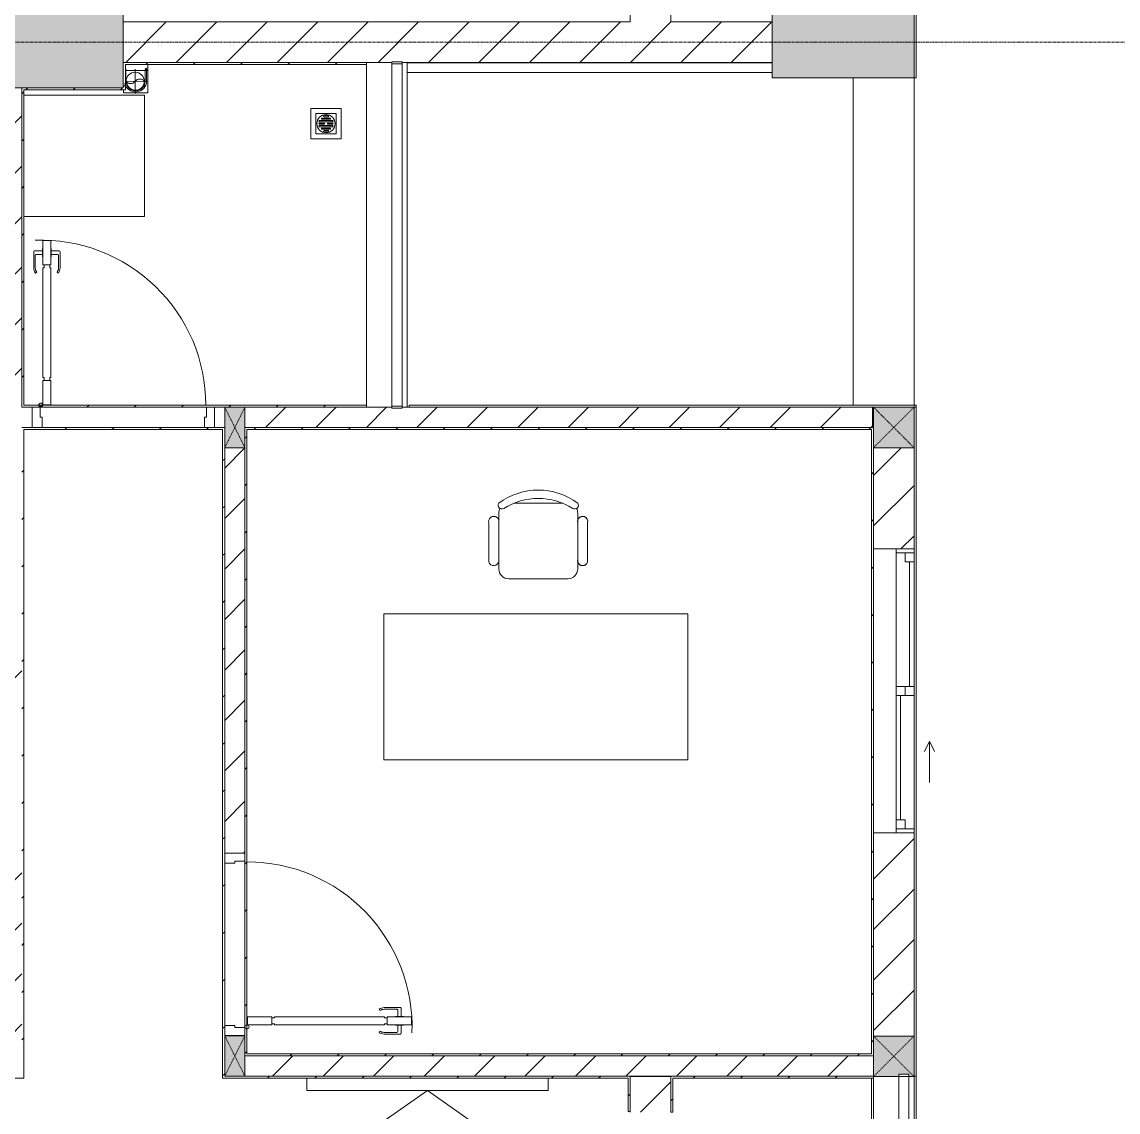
# Model space of a CAD drawing. Header units: millimetres. Extents: x 5356 to 209803, y -16346 to 109894.
# Drawn here: x 122853 to 128259, y 56460 to 61837 of the extents above; entities that cross this region are included whole.
import ezdxf

# ---------------------------------------------------------------- set-up
doc = ezdxf.new("R2010")
doc.units = ezdxf.units.MM
for name, pattern in [('Dash', [6, 3, -3]), ('Grid Line', [22.225, 12.7, -3.175, 3.175, -3.175]), ('IMPORT-CENTER _3_', [10.16, 6.35, -1.27, 1.27, -1.27])]:
    doc.linetypes.add(name, pattern=pattern)
for name, color, linetype, lineweight in [('0-1', 7, 'Continuous', 5), ('A-DETL-GENF-1', 9, 'Continuous', 9), ('A-DOOR-1', 9, 'Continuous', 9), ('A-FLOR-1', 9, 'Continuous', 9), ('A-FLOR-HRAL', 11, 'Continuous', 9), ('A-FLOR-HRAL-1', 9, 'Continuous', 9), ('A-GLAZ', 151, 'Continuous', 9), ('A-WALL', 113, 'Continuous', 9), ('A-WALL-1', 253, 'Continuous', 18), ('A-WALL-2', 9, 'Continuous', 9), ('A-WALL-3', 113, 'Continuous', 18), ('A-WALL-PATT-1', 10, 'Continuous', 9), ('A-WALL-PATT-2', 9, 'Continuous', 9), ('A-WALL-PATT-3', 111, 'Continuous', 9), ('G-IMPT', 8, 'Continuous', 9), ('G-IMPT-1', 9, 'Continuous', 9), ('G-IMPT-2', 8, 'IMPORT-CENTER _3_', 9), ('I-FURN', 30, 'Continuous', 9), ('I-FURN-1', 9, 'Continuous', 9), ('I-WALL-1', 253, 'Continuous', 18), ('I-WALL-2', 9, 'Continuous', 9), ('I-WALL-3', 2, 'Continuous', 18), ('M-EQPM', 50, 'Continuous', 9), ('S-BEAM-1', 9, 'Continuous', 9), ('S-COLS', 52, 'Continuous', 9), ('S-COLS-1', 254, 'Continuous', 5), ('S-COLS-2', 253, 'Continuous', 18), ('S-COLS-3', 9, 'Continuous', 9), ('S-COLS-4', 52, 'Continuous', 18), ('S-COLS-5', 52, 'Dash', 9), ('S-COLS-HDLN', 52, 'Dash', 9), ('S-COLS-HDLN-1', 9, 'Dash', 9), ('S-GRID-1', 1, 'Grid Line', 9)]:
    doc.layers.add(name, color=color, linetype=linetype, lineweight=lineweight)
pattern_1 = [(45, (0, 0), (-116.67262, 116.67262), [])]
pattern_2 = [(45, (0, 0), (-124.4508, 124.4508), [])]

# ---------------------------------------------------------------- blocks, each defined once
blk = doc.blocks.new('M_Concrete-Rectangular-Column2 - 450x1300-812578-TKCS_MB ĐỊNH VỊ MỐC TỌA ĐỘ CÔNG TRÌNH')
at = {"layer": 'S-COLS-3'}
blk.add_hatch(color=256, dxfattribs=at).paths.add_polyline_path([(-650, 225), (-650, -225), (650, -225), (650, 225), (164.4, 225)])
at = {"layer": 'S-COLS-2'}
for p, q in [((-650, 225), (650, 225)), ((-650, -225), (-650, 225)), ((650, 225), (650, -225)), ((650, -225), (-650, -225))]:
    blk.add_line(p, q, dxfattribs=at)
blk = doc.blocks.new('NCV_TKTC_KET CAU_rvt-1-TKCS_MB ĐỊNH VỊ MỐC TỌA ĐỘ CÔNG TRÌNH')
at = {"layer": 'S-COLS-1'}
blk.add_hatch(color=256, dxfattribs=at).paths.add_polyline_path([(127227.6, 61561.9), (127252.6, 61561.9), (127252.6, 61911.9), (127227.6, 61911.9), (127227.6, 61906.9), (127177.6, 61906.9), (127177.6, 61911.9), (126552.6, 61911.9), (126552.6, 61561.9), (127177.6, 61561.9)])
at = {"layer": 'A-FLOR-1'}
for p, q in [((124752.6, 61635.3), (126552.6, 61635.3)), ((127252.6, 59946.9), (127252.6, 61561.9))]:
    blk.add_line(p, q, dxfattribs=at)
at = {"layer": 'S-BEAM-1'}
for p, q in [((126552.5, 61586.9), (126552.5, 61635.3)), ((124752.6, 61586.9), (126552.5, 61586.9)), ((126952.6, 61561.9), (126952.6, 59946.9)), ((127252.6, 59946.9), (127252.6, 61561.9))]:
    blk.add_line(p, q, dxfattribs=at)
at = {"layer": 'S-COLS-2'}
for p, q in [((126552.6, 61911.9), (126552.6, 61561.9)), ((127252.6, 61561.9), (127252.6, 61911.9)), ((126552.6, 61561.9), (127252.6, 61561.9))]:
    blk.add_line(p, q, dxfattribs=at)
at = {"layer": 'S-COLS-3'}
blk.add_blockref('M_Concrete-Rectangular-Column2 - 450x1300-812578-TKCS_MB ĐỊNH VỊ MỐC TỌA ĐỘ CÔNG TRÌNH', (122702.6, 61736.9), dxfattribs=at)
blk = doc.blocks.new('DOOR_CW_01 CANH MO-PANEL KINH - DIW_01-900x2200-CỬA GỖ VÂN LAMINATE-553375-TKCS_MB ĐỊNH VỊ MỐC TỌA ĐỘ CÔNG TRÌNH')
at = {"layer": 'A-DETL-GENF-1'}
for p, q in [((-397, -182), (-397, -62)), ((-397, -62), (-357, -62)), ((-357, -62), (-357, -182)), ((-357, -182), (-397, -182)), ((-397, -196), (-391, -196)), ((-397, -738), (-397, -196)), ((-391, -196), (-391, -182)), ((-391, -182), (-363, -182)), ((-363, -182), (-363, -196)), ((-357, -196), (-363, -196)), ((-357, -196), (-357, -738)), ((-442, -737), (-442, -816.5)), ((-434, -799.5), (-434, -737)), ((-433.9, -711.2), (-427.3, -715.8)), ((-397, -738), (-391, -738)), ((-357, -752), (-397, -752)), ((-397, -752), (-397, -872)), ((-391, -752), (-391, -738)), ((-363, -752), (-391, -752)), ((-357, -738), (-363, -738)), ((-363, -738), (-363, -752)), ((-357, -872), (-357, -752)), ((-320.1, -711.2), (-326.7, -715.8)), ((-320, -799.5), (-320, -737)), ((-312, -737), (-312, -816.5)), ((-399, -803.5), (-430, -803.5)), ((-399, -792.2), (-399, -831.8)), ((-397, -792.2), (-399, -792.2)), ((-397, -792.2), (-397, -831.8)), ((-357, -792.2), (-357, -831.8)), ((-357, -792.2), (-355, -792.2)), ((-355, -792.2), (-355, -831.8)), ((-355, -803.5), (-324, -803.5)), ((-399, -820.5), (-438, -820.5)), ((-399, -831.8), (-397, -831.8)), ((-355, -831.8), (-357, -831.8)), ((-355, -820.5), (-316, -820.5)), ((-397, -872), (-357, -872))]:
    blk.add_line(p, q, dxfattribs=at)
blk.add_circle((-407, -60), 10, dxfattribs=at)
for centre, radius, start, end in [((-407, -60), 814, 268, 0), ((-397, -737), 45, 145, 180), ((-397, -737), 37, 145, 180), ((-357, -737), 37, 0, 35), ((-357, -737), 45, 360, 35), ((-430, -799.5), 4, 180, 270), ((-324, -799.5), 4, 270, 0), ((-438, -816.5), 4, 180, 270), ((-316, -816.5), 4, 270, 0)]:
    blk.add_arc(centre, radius, start, end, dxfattribs=at)
at = {"layer": 'A-DOOR-1'}
for p, q in [((-450, -50), (-450, 50)), ((-450, 50), (-400, 50)), ((-400, 50), (-400, 0)), ((400, 0), (400, 50)), ((400, 50), (450, 50)), ((450, 50), (450, -50)), ((-410, -50), (-450, -50)), ((-410, 0), (-410, -50)), ((-400, 0), (-410, 0)), ((-407, -50), (-382, -50)), ((410, 0), (400, 0)), ((410, -50), (410, 0)), ((450, -50), (410, -50))]:
    blk.add_line(p, q, dxfattribs=at)
blk = doc.blocks.new('BAN LV A - BAN LV A_dwg_ban hoc2-348006-TKCS_MB ĐỊNH VỊ MỐC TỌA ĐỘ CÔNG TRÌNH')
at = {"layer": 'I-FURN'}
for p, q in [((145.8, 437.4), (-145.8, 437.4)), ((-194.4, 388.8), (-194.4, 113.4)), ((194.4, 113.4), (194.4, 388.8)), ((-243, 354.4), (-243, 162)), ((194.4, 351.4), (194.4, 150.8)), ((243.7, 162), (243.7, 354.4)), ((-120.5, 64.8), (120.5, 64.8))]:
    blk.add_line(p, q, dxfattribs=at)
at = {"layer": 'I-FURN', "flags": 128}
blk.add_lwpolyline([(-737.8, 610.5), (-737.8, 1330.5), (-154.9, 1330.5), (762.2, 1330.5), (762.2, 610.5)], close=True, dxfattribs=at)
at = {"layer": 'I-FURN'}
for centre, radius, start, end in [((-145.8, 388.8), 48.6, 90, 180), ((145.8, 388.8), 48.6, 360, 90), ((-218.7, 347.3), 25.3, 343.7398, 163.7398), ((219.4, 347.3), 25.3, 16.2602, 170.7054), ((-218.7, 154.9), 25.3, 163.7398, 16.2602), ((-145.8, 113.4), 48.6, 180, 207.5844), ((145.8, 113.4), 48.6, 332.4156, 0), ((219.4, 154.9), 25.3, 189.2946, 16.2602), ((-180.2, 75.4), 17.8, 57.9726, 216.6901), ((0, 324), 324, 233.1301, 306.8699), ((0, 359.3), 318.2, 237.5758, 302.4242), ((180.2, 75.4), 17.8, 323.3099, 122.0274)]:
    blk.add_arc(centre, radius, start, end, dxfattribs=at)
blk = doc.blocks.new('BAN LV A - BAN LV A_dwg-348005-TKCS_MB ĐỊNH VỊ MỐC TỌA ĐỘ CÔNG TRÌNH')
at = {"extrusion": (0, 0, -1), "zscale": -1, "rotation": 180}
blk.add_blockref('BAN LV A - BAN LV A_dwg_ban hoc2-348006-TKCS_MB ĐỊNH VỊ MỐC TỌA ĐỘ CÔNG TRÌNH', (-729, 1383.7), dxfattribs=at)
blk = doc.blocks.new('BAN LV A - BAN LV A-401069-TKCS_MB ĐỊNH VỊ MỐC TỌA ĐỘ CÔNG TRÌNH')
at = {"layer": 'I-FURN-1'}
for p, q in [((-8.8, -53.2), (1491.2, -53.2)), ((-8.8, -773.2), (-8.8, -53.2)), ((1491.2, -53.2), (1491.2, -773.2)), ((1491.2, -773.2), (-8.8, -773.2)), ((583.2, -946.3), (874.8, -946.3)), ((534.6, -1029.3), (534.6, -994.9)), ((923.4, -994.9), (923.4, -1032.3)), ((486, -1221.7), (486, -1029.3)), ((972.7, -1029.3), (972.7, -1221.7)), ((534.6, -1270.3), (534.6, -1235.9)), ((923.4, -1232.9), (923.4, -1270.3))]:
    blk.add_line(p, q, dxfattribs=at)
for centre, radius, start, end in [((583.2, -994.9), 48.6, 90, 180), ((874.8, -994.9), 48.6, 0, 90), ((510.3, -1036.4), 25.3, 16.2602, 163.7398), ((948.4, -1036.4), 25.3, 16.2602, 170.7054), ((510.3, -1228.8), 25.3, 163.7398, 343.7398), ((948.4, -1228.8), 25.3, 189.2946, 16.2602), ((548.9, -1308.3), 17.8, 119.404, 216.6901), ((583.2, -1270.3), 48.6, 180, 207.5844), ((874.8, -1270.3), 48.6, 332.4156, 0), ((909.2, -1308.3), 17.8, 323.3099, 60.596), ((729, -1059.7), 324, 233.1301, 306.8699)]:
    blk.add_arc(centre, radius, start, end, dxfattribs=at)
at = {"extrusion": (0, 0, -1), "zscale": -1, "rotation": 180}
blk.add_blockref('BAN LV A - BAN LV A_dwg-348005-TKCS_MB ĐỊNH VỊ MỐC TỌA ĐỘ CÔNG TRÌNH', (0, 0), dxfattribs=at)
blk = doc.blocks.new('MAY GIAT - MAY GIAT_dwg-V75-TKCS_MB ĐỊNH VỊ MỐC TỌA ĐỘ CÔNG TRÌNH')
at = {"layer": 'G-IMPT-1'}
blk.add_line((5, 596.6), (5, 2.3), dxfattribs=at)
at = {"layer": 'G-IMPT-1', "flags": 128}
blk.add_lwpolyline([(605, 2.3), (605, 596.6), (5, 596.6)], dxfattribs=at)
blk = doc.blocks.new('MAY GIAT - MAY GIAT-V148-TKCS_MB ĐỊNH VỊ MỐC TỌA ĐỘ CÔNG TRÌNH')
at = {"layer": 'I-FURN-1'}
for p, q in [((5, -596.6), (5, -2.3)), ((605, -2.3), (605, -596.6)), ((605, -596.6), (5, -596.6))]:
    blk.add_line(p, q, dxfattribs=at)
at = {"extrusion": (0, 0, -1), "zscale": -1, "rotation": 180}
blk.add_blockref('MAY GIAT - MAY GIAT_dwg-V75-TKCS_MB ĐỊNH VỊ MỐC TỌA ĐỘ CÔNG TRÌNH', (0, 0), dxfattribs=at)
blk = doc.blocks.new('Railing - 50 x 10mm-457210-TKCS_MB ĐỊNH VỊ MỐC TỌA ĐỘ CÔNG TRÌNH')
at = {"layer": 'A-FLOR-HRAL-1'}
for p, q in [((25, 5), (-25, 5)), ((-25, 5), (-25, -5)), ((25, -5), (25, 5)), ((-25, -5), (25, -5))]:
    blk.add_line(p, q, dxfattribs=at)
blk = doc.blocks.new('Railing - Railing-1032716-TKCS_MB ĐỊNH VỊ MỐC TỌA ĐỘ CÔNG TRÌNH')
at = {"layer": 'A-FLOR-HRAL-1'}
for p, q in [((101769.1, 52369.6), (101769.1, 50680.8)), ((101819.1, 50680.8), (101819.1, 52369.6))]:
    blk.add_line(p, q, dxfattribs=at)
at = {"extrusion": (0, 0, -1), "zscale": -1}
for p in [(-101794.1, 52374.6), (-101794.1, 50675.8)]:
    blk.add_blockref('Railing - 50 x 10mm-457210-TKCS_MB ĐỊNH VỊ MỐC TỌA ĐỘ CÔNG TRÌNH', p, dxfattribs=at)
blk = doc.blocks.new('G1_SOF - BO TRU - 100x200-V64-TKCS_MB ĐỊNH VỊ MỐC TỌA ĐỘ CÔNG TRÌNH')
at = {"layer": 'S-COLS-3'}
blk.add_hatch(color=256, dxfattribs=at).paths.add_polyline_path([(-50, -100), (50, -100), (50, 100), (-50, 100)])
at = {"layer": 'S-COLS-2'}
for p, q in [((-50, 100), (50, 100)), ((-50, -100), (-50, 100)), ((50, 100), (50, -100)), ((50, -100), (-50, -100))]:
    blk.add_line(p, q, dxfattribs=at)
at = {"layer": 'S-COLS-HDLN-1'}
for p, q in [((50, -100), (-50, 100)), ((-50, -100), (50, 100))]:
    blk.add_line(p, q, dxfattribs=at)
blk = doc.blocks.new('DOOR_CW_01 CANH MO-PANEL KINH - DIG_01-900x2200-CỬA NHÔM KÍNH-400868-TKCS_MB ĐỊNH VỊ MỐC TỌA ĐỘ CÔNG TRÌNH')
at = {"layer": 'A-DETL-GENF-1'}
for p, q in [((-397, 872), (-357, 872)), ((-397, 752), (-397, 872)), ((-357, 872), (-357, 752)), ((-442, 737), (-442, 816.5)), ((-399, 820.5), (-438, 820.5)), ((-399, 831.8), (-397, 831.8)), ((-399, 792.2), (-399, 831.8)), ((-397, 792.2), (-397, 831.8)), ((-357, 792.2), (-357, 831.8)), ((-355, 831.8), (-357, 831.8)), ((-355, 792.2), (-355, 831.8)), ((-355, 820.5), (-316, 820.5)), ((-312, 737), (-312, 816.5)), ((-434, 799.5), (-434, 737)), ((-399, 803.5), (-430, 803.5)), ((-397, 792.2), (-399, 792.2)), ((-357, 792.2), (-355, 792.2)), ((-355, 803.5), (-324, 803.5)), ((-320, 799.5), (-320, 737)), ((-433.9, 711.2), (-427.3, 715.8)), ((-357, 752), (-397, 752)), ((-397, 738), (-391, 738)), ((-397, 738), (-397, 196)), ((-363, 752), (-391, 752)), ((-391, 752), (-391, 738)), ((-363, 738), (-363, 752)), ((-357, 738), (-363, 738)), ((-357, 196), (-357, 738)), ((-320.1, 711.2), (-326.7, 715.8)), ((-397, 196), (-391, 196)), ((-357, 182), (-397, 182)), ((-397, 182), (-397, 62)), ((-391, 196), (-391, 182)), ((-391, 182), (-363, 182)), ((-357, 196), (-363, 196)), ((-363, 182), (-363, 196)), ((-357, 62), (-357, 182)), ((-397, 62), (-357, 62))]:
    blk.add_line(p, q, dxfattribs=at)
blk.add_circle((-407, 60), 10, dxfattribs=at)
for centre, radius, start, end in [((-407, 60), 814, 360, 92), ((-438, 816.5), 4, 90, 180), ((-316, 816.5), 4, 0, 90), ((-430, 799.5), 4, 90, 180), ((-324, 799.5), 4, 360, 90), ((-397, 737), 45, 180, 215), ((-397, 737), 37, 180, 215), ((-357, 737), 37, 325, 0), ((-357, 737), 45, 325, 0)]:
    blk.add_arc(centre, radius, start, end, dxfattribs=at)
at = {"layer": 'A-DOOR-1'}
for p, q in [((-410, 50), (-450, 50)), ((-450, 50), (-450, -50)), ((-410, 0), (-410, 50)), ((-400, 0), (-410, 0)), ((-407, 50), (-382, 50)), ((-400, -50), (-400, 0)), ((410, 0), (400, 0)), ((400, 0), (400, -50)), ((450, 50), (410, 50)), ((410, 50), (410, 0)), ((450, -50), (450, 50)), ((-450, -50), (-400, -50)), ((400, -50), (450, -50))]:
    blk.add_line(p, q, dxfattribs=at)
blk = doc.blocks.new('KE TIVI-2 - KE TIVI-2-850637-TKCS_MB ĐỊNH VỊ MỐC TỌA ĐỘ CÔNG TRÌNH')
at = {"layer": 'I-FURN-1'}
for p, q in [((0, 60), (-245.7, 232.1)), ((213, 209.1), (0, 60)), ((-595.6, 60), (595.6, 60)), ((-595.6, 0), (-595.6, 60)), ((595.6, 60), (595.6, 0))]:
    blk.add_line(p, q, dxfattribs=at)
blk = doc.blocks.new('NCV_TKTC_TANG 1_rvt-1-TKCS_MB ĐỊNH VỊ MỐC TỌA ĐỘ CÔNG TRÌNH')
at = {"layer": 'A-WALL-PATT-1'}
h = blk.add_hatch(dxfattribs=at)
h.set_pattern_fill('FP_2', color=256, style=0, pattern_type=2)
h.set_pattern_definition(pattern_2)
h.paths.add_polyline_path([(122752.6, 56836.9), (122852.6, 56836.9), (122852.6, 57737.3), (122752.6, 57737.3), (122752.6, 57130)])
h.paths.add_polyline_path([(122752.6, 58537.3), (122852.6, 58537.3), (122852.6, 58836.9), (122752.6, 58836.9), (122752.6, 58609.4)])
h.paths.add_polyline_path([(122768.5, 59936.9), (122852.6, 59936.9), (122852.6, 61511.9), (122752.6, 61511.9), (122752.6, 59936.9)])
h = blk.add_hatch(dxfattribs=at)
h.set_pattern_fill('FP_2', color=256, style=0, pattern_type=2)
h.set_pattern_definition(pattern_2)
h.paths.add_polyline_path([(123952.6, 59836.9), (127047.6, 59836.9), (127047.6, 59936.9), (124727.6, 59936.9), (124727.6, 59931.5), (124677.6, 59931.5), (124677.6, 59936.9), (123952.6, 59936.9)])
h = blk.add_hatch(dxfattribs=at)
h.set_pattern_fill('FP_2', color=256, style=0, pattern_type=2)
h.set_pattern_definition(pattern_2)
h.paths.add_polyline_path([(123952.6, 56836.9), (123952.6, 56837.3), (123902.6, 56836.9)])
h.paths.add_polyline_path([(123952.6, 57737.3), (123952.6, 59736.5), (123852.6, 59736.5), (123852.6, 57737.3), (123902.6, 57737.3)])
h = blk.add_hatch(dxfattribs=at)
h.set_pattern_fill('FP_2', color=256, style=0, pattern_type=2)
h.set_pattern_definition(pattern_2)
h.paths.add_polyline_path([(123978.9, 56636.9), (127052.6, 56636.9), (127052.6, 56736.9), (123952.6, 56736.9), (123952.6, 56636.9)])
at = {"layer": 'A-WALL-PATT-2'}
h = blk.add_hatch(dxfattribs=at)
h.set_pattern_fill('FP_3', color=256, style=0, pattern_type=2)
h.set_pattern_definition(pattern_1)
h.paths.add_polyline_path([(123352.6, 61626.9), (124552.6, 61626.9), (124552.6, 61636.9), (123352.6, 61636.9)])
h = blk.add_hatch(dxfattribs=at)
h.set_pattern_fill('FP_3', color=256, style=0, pattern_type=2)
h.set_pattern_definition(pattern_1)
h.paths.add_polyline_path([(123362.6, 61511.9), (123362.6, 61626.9), (123352.6, 61626.9), (123352.6, 61511.9)])
h = blk.add_hatch(dxfattribs=at)
h.set_pattern_fill('FP_3', color=256, style=0, pattern_type=2)
h.set_pattern_definition(pattern_1)
h.paths.add_polyline_path([(122852.6, 59946.9), (122862.6, 59946.9), (122862.6, 61511.9), (122852.6, 61511.9), (122852.6, 60581.9)])
h = blk.add_hatch(dxfattribs=at)
h.set_pattern_fill('FP_3', color=256, style=0, pattern_type=2)
h.set_pattern_definition(pattern_1)
h.paths.add_polyline_path([(123362.6, 61501.9), (123362.6, 61511.9), (122862.6, 61511.9), (122862.6, 61501.9), (123352.6, 61501.9)])
h = blk.add_hatch(dxfattribs=at)
h.set_pattern_fill('FP_3', color=256, style=0, pattern_type=2)
h.set_pattern_definition(pattern_1)
h.paths.add_polyline_path([(122852.6, 59936.9), (124552.6, 59936.9), (124552.6, 59946.9), (122852.6, 59946.9)])
h = blk.add_hatch(dxfattribs=at)
h.set_pattern_fill('FP_3', color=256, style=0, pattern_type=2)
h.set_pattern_definition(pattern_1)
h.paths.add_polyline_path([(122862.6, 56636.9), (122862.6, 59836.9), (122852.6, 59836.9), (122852.6, 56636.9)])
h = blk.add_hatch(dxfattribs=at)
h.set_pattern_fill('FP_3', color=256, style=0, pattern_type=2)
h.set_pattern_definition(pattern_1)
h.paths.add_polyline_path([(122902.6, 59826.9), (123842.6, 59826.9), (123842.6, 59836.9), (122862.6, 59836.9), (122862.6, 59826.9), (122894.6, 59826.9)])
h = blk.add_hatch(dxfattribs=at)
h.set_pattern_fill('FP_3', color=256, style=0, pattern_type=2)
h.set_pattern_definition(pattern_1)
h.paths.add_polyline_path([(123842.6, 56626.9), (123852.6, 56626.9), (123852.6, 59836.9), (123842.6, 59836.9), (123842.6, 56636.9)])
h = blk.add_hatch(dxfattribs=at)
h.set_pattern_fill('FP_3', color=256, style=0, pattern_type=2)
h.set_pattern_definition(pattern_1)
h.paths.add_polyline_path([(127042.6, 59826.9), (127052.6, 59826.9), (127052.6, 59836.9), (123952.6, 59836.9), (123952.6, 59826.9), (126399.8, 59826.9)])
h = blk.add_hatch(dxfattribs=at)
h.set_pattern_fill('FP_3', color=256, style=0, pattern_type=2)
h.set_pattern_definition(pattern_1)
h.paths.add_polyline_path([(123962.6, 56746.9), (123962.6, 59826.9), (123952.6, 59826.9), (123952.6, 56746.9)])
h = blk.add_hatch(dxfattribs=at)
h.set_pattern_fill('FP_3', color=256, style=0, pattern_type=2)
h.set_pattern_definition(pattern_1)
h.paths.add_polyline_path([(127052.6, 56736.9), (127052.6, 59826.9), (127042.6, 59826.9), (127042.6, 56736.9)])
h = blk.add_hatch(dxfattribs=at)
h.set_pattern_fill('FP_3', color=256, style=0, pattern_type=2)
h.set_pattern_definition(pattern_1)
h.paths.add_polyline_path([(123978.9, 56736.9), (127042.6, 56736.9), (127042.6, 56746.9), (123952.6, 56746.9), (123952.6, 56736.9)])
h = blk.add_hatch(dxfattribs=at)
h.set_pattern_fill('FP_3', color=256, style=0, pattern_type=2)
h.set_pattern_definition(pattern_1)
h.paths.add_polyline_path([(122862.6, 56626.9), (122862.6, 56636.9), (119062.5, 56636.9), (119062.5, 56626.9), (121558, 56626.9)])
h = blk.add_hatch(dxfattribs=at)
h.set_pattern_fill('FP_3', color=256, style=0, pattern_type=2)
h.set_pattern_definition(pattern_1)
h.paths.add_polyline_path([(125189.3, 56626.9), (125852.6, 56626.9), (125852.6, 56636.9), (123852.6, 56636.9), (123852.6, 56626.9), (123978.9, 56626.9)])
h = blk.add_hatch(dxfattribs=at)
h.set_pattern_fill('FP_3', color=256, style=0, pattern_type=2)
h.set_pattern_definition(pattern_1)
h.paths.add_polyline_path([(125852.6, 53646.9), (125852.6, 53962.4), (125842.6, 53962.4), (125842.6, 53646.9)])
h.paths.add_polyline_path([(125852.6, 56462.4), (125852.6, 56626.9), (125842.6, 56626.9), (125842.6, 56462.4)])
h = blk.add_hatch(dxfattribs=at)
h.set_pattern_fill('FP_3', color=256, style=0, pattern_type=2)
h.set_pattern_definition(pattern_1)
h.paths.add_polyline_path([(126062.6, 56626.9), (127052.6, 56626.9), (127052.6, 56636.9), (126052.6, 56636.9), (126052.6, 56626.9)])
h = blk.add_hatch(dxfattribs=at)
h.set_pattern_fill('FP_3', color=256, style=0, pattern_type=2)
h.set_pattern_definition(pattern_1)
h.paths.add_polyline_path([(126062.6, 53636.9), (126062.6, 53960.3), (126052.6, 53960.3), (126052.6, 53636.9)])
h.paths.add_polyline_path([(126062.6, 56460.3), (126062.6, 56626.9), (126052.6, 56626.9), (126052.6, 56460.3)])
at = {"layer": 'A-WALL-1'}
for p, q in [((124677.6, 59936.9), (123952.6, 59936.9)), ((127047.6, 59936.9), (124727.6, 59936.9)), ((127047.6, 59836.9), (127047.6, 59936.9)), ((123952.6, 59836.9), (127047.6, 59836.9)), ((123852.6, 59736.5), (123852.6, 57737.3)), ((123952.6, 59736.5), (123852.6, 59736.5)), ((123952.6, 57737.3), (123952.6, 59736.5)), ((127052.6, 56736.9), (123952.6, 56736.9)), ((127052.6, 56636.9), (127052.6, 56736.9)), ((123952.6, 56636.9), (127052.6, 56636.9))]:
    blk.add_line(p, q, dxfattribs=at)
at = {"layer": 'A-WALL-2'}
for p, q in [((124752.6, 61636.9), (124752.6, 59936.9)), ((124552.6, 59946.9), (124552.6, 61626.9))]:
    blk.add_line(p, q, dxfattribs=at)
at = {"layer": 'I-WALL-1'}
for p, q in [((124552.6, 61636.9), (123352.6, 61636.9)), ((124552.6, 61626.9), (124552.6, 61636.9)), ((123362.6, 61626.9), (124552.6, 61626.9)), ((123362.6, 61511.9), (123362.6, 61626.9)), ((122852.6, 61511.9), (122852.6, 59946.9)), ((122862.6, 59946.9), (122862.6, 61501.9)), ((122862.6, 61501.9), (123362.6, 61501.9)), ((123362.6, 61501.9), (123362.6, 61511.9)), ((122852.6, 59946.9), (122852.6, 59936.9)), ((122852.6, 59936.9), (122902.6, 59936.9)), ((124552.6, 59946.9), (122862.6, 59946.9)), ((122942.6, 59936.9), (123762.6, 59936.9)), ((123802.6, 59936.9), (123852.6, 59936.9)), ((123952.6, 59936.9), (124552.6, 59936.9)), ((124552.6, 59936.9), (124552.6, 59946.9)), ((122862.6, 59836.9), (122852.6, 59836.9)), ((122902.6, 59836.9), (122862.6, 59836.9)), ((122862.6, 56636.9), (122862.6, 59826.9)), ((122862.6, 59826.9), (123842.6, 59826.9)), ((123752.6, 59836.9), (122952.6, 59836.9)), ((123842.6, 59836.9), (123802.6, 59836.9)), ((123852.6, 59836.9), (123842.6, 59836.9)), ((123842.6, 59826.9), (123842.6, 56626.9)), ((127052.6, 59836.9), (123952.6, 59836.9)), ((123962.6, 59826.9), (127042.6, 59826.9)), ((123962.6, 56746.9), (123962.6, 59826.9)), ((127042.6, 59826.9), (127042.6, 56746.9)), ((127052.6, 59826.9), (127052.6, 59836.9)), ((127052.6, 59237.4), (127052.6, 59826.9)), ((123852.6, 57737.3), (123852.6, 59736.9)), ((123952.6, 59736.9), (123952.6, 57737.3)), ((127052.6, 56736.9), (127052.6, 57837.4)), ((123852.6, 56887.3), (123852.6, 57687.3)), ((123952.6, 57697.3), (123952.6, 56877.3)), ((123952.6, 56736.9), (127042.6, 56736.9)), ((127042.6, 56746.9), (123962.6, 56746.9)), ((127042.6, 56736.9), (127052.6, 56736.9)), ((119062.5, 56626.9), (122862.6, 56626.9)), ((122862.6, 56626.9), (122862.6, 56636.9)), ((123842.6, 56626.9), (123852.6, 56626.9)), ((123852.6, 56626.9), (125842.6, 56626.9)), ((125852.6, 56636.9), (123952.6, 56636.9)), ((125842.6, 56626.9), (125842.6, 56462.4)), ((125852.6, 56626.9), (125852.6, 56636.9)), ((125852.6, 56462.4), (125852.6, 56626.9)), ((127052.6, 56636.9), (126052.6, 56636.9)), ((126052.6, 56636.9), (126052.6, 56626.9)), ((126052.6, 56626.9), (126052.6, 56460.3)), ((126062.6, 56626.9), (127052.6, 56626.9)), ((126062.6, 56460.3), (126062.6, 56626.9)), ((127052.6, 56626.9), (127052.6, 56636.9)), ((125842.6, 56462.4), (125852.6, 56462.4)), ((126052.6, 56460.3), (126062.6, 56460.3))]:
    blk.add_line(p, q, dxfattribs=at)
at = {"layer": 'I-WALL-2'}
blk.add_line((127042.6, 53721.9), (127042.6, 56626.9), dxfattribs=at)
at = {"layer": 'A-DOOR-1'}
blk.add_blockref('DOOR_CW_01 CANH MO-PANEL KINH - DIG_01-900x2200-CỬA NHÔM KÍNH-400868-TKCS_MB ĐỊNH VỊ MỐC TỌA ĐỘ CÔNG TRÌNH', (123352.6, 59886.9), dxfattribs=at)
at = {"layer": 'A-DOOR-1', "rotation": 90.00000000000072}
blk.add_blockref('DOOR_CW_01 CANH MO-PANEL KINH - DIW_01-900x2200-CỬA GỖ VÂN LAMINATE-553375-TKCS_MB ĐỊNH VỊ MỐC TỌA ĐỘ CÔNG TRÌNH', (123902.6, 57287.3), dxfattribs=at)
at = {"layer": 'A-FLOR-HRAL-1'}
blk.add_blockref('Railing - Railing-1032716-TKCS_MB ĐỊNH VỊ MỐC TỌA ĐỘ CÔNG TRÌNH', (22908.5, 9260.7), dxfattribs=at)
at = {"layer": 'I-FURN-1'}
for name, p, rotation in [('MAY GIAT - MAY GIAT-V148-TKCS_MB ĐỊNH VỊ MỐC TỌA ĐỘ CÔNG TRÌNH', (122860.3, 60871.5), 90.00000000000087), ('BAN LV A - BAN LV A-401069-TKCS_MB ĐỊNH VỊ MỐC TỌA ĐỘ CÔNG TRÌNH', (126128.2, 58144.2), 180), ('KE TIVI-2 - KE TIVI-2-850637-TKCS_MB ĐỊNH VỊ MỐC TỌA ĐỘ CÔNG TRÌNH', (124852.9, 56626.9), 180)]:
    blk.add_blockref(name, p, dxfattribs=dict(at, rotation=rotation))
at = {"layer": 'S-COLS-3', "rotation": 180}
for p in [(123902.6, 59836.9), (123902.6, 56736.9)]:
    blk.add_blockref('G1_SOF - BO TRU - 100x200-V64-TKCS_MB ĐỊNH VỊ MỐC TỌA ĐỘ CÔNG TRÌNH', p, dxfattribs=at)
blk = doc.blocks.new('1_FAMILY RVT - W01-WxH 1400x1400xmm-389822-TKCS_MB ĐỊNH VỊ MỐC TỌA ĐỘ CÔNG TRÌNH')
at = {"layer": 'A-GLAZ'}
for p, q in [((248.4, 172.39), (299.2, 197.79)), ((248.4, 172.39), (299.2, 146.99)), ((248.4, 172.39), (451.6, 172.39)), ((-700, 96.19), (-700, -103.81)), ((700, 96.19), (-700, 96.19)), ((-700, 96.19), (-636.5, 96.19)), ((-680.95, 96.19), (-680.95, 7.29)), ((-636.5, 96.19), (-22.225, 96.19)), ((-636.5, 96.19), (-636.5, 51.74)), ((-636.5, 73.965), (-22.225, 73.965)), ((-22.225, 7.29), (-22.225, 96.19)), ((-22.225, 96.19), (22.225, 96.19)), ((22.225, 96.19), (680.95, 96.19)), ((22.225, 96.19), (22.225, 7.29)), ((680.95, 96.19), (700, 96.19)), ((680.95, 96.19), (680.95, 7.29)), ((700, -103.81), (700, 96.19)), ((-700, 7.29), (-680.95, 7.29)), ((-636.5, 51.74), (-680.95, 51.74)), ((-680.95, 7.29), (-22.225, 7.29)), ((22.225, 51.74), (-22.225, 51.74)), ((-22.225, 7.29), (22.225, 7.29)), ((22.225, 29.515), (636.5, 29.515)), ((22.225, 7.29), (636.5, 7.29)), ((636.5, 51.74), (636.5, 7.29)), ((680.95, 51.74), (636.5, 51.74)), ((636.5, 7.29), (700, 7.29)), ((-700, -103.81), (700, -103.81))]:
    blk.add_line(p, q, dxfattribs=at)
blk = doc.blocks.new('TKTC_XREF_251221_MB TANG 1 - TKTC_XREF_260130_MB TANG 1_dwg_CUM U_DN100-V266-TKCS_MB ĐỊNH VỊ MỐC TỌA ĐỘ CÔNG TRÌNH')
at = {"layer": 'G-IMPT'}
blk.add_hatch(color=256, dxfattribs=at).paths.add_polyline_path([(61, 0), (58.9, -15.8), (52.8, -30.5), (43.1, -43.1), (30.5, -52.8), (15.8, -58.9), (0, -61), (0, -57), (14.8, -55.1), (28.5, -49.4), (40.3, -40.3), (49.4, -28.5), (55.1, -14.8), (57, 0), (55.1, 14.8), (49.4, 28.5), (40.3, 40.3), (28.5, 49.4), (14.8, 55.1), (0, 57), (0, 61), (15.8, 58.9), (30.5, 52.8), (43.1, 43.1), (52.8, 30.5), (58.9, 15.8)])
for p, q in [((-78.1, 62.4), (-72.7, 62.4)), ((-66.9, 62.1), (-71.7, 62.1)), ((-79.1, -63.4), (-79.1, -66.6)), ((-76.6, -63.4), (-76.6, -66.6)), ((-74.6, -63.4), (-74.6, -66.6)), ((-72.7, -60.7), (-72.7, -69.3)), ((-66.9, -62.1), (-71.7, -62.1)), ((-66.9, -67.9), (-71.7, -67.9)), ((-65, -69), (0, -69))]:
    blk.add_line(p, q, dxfattribs=at)
at = {"layer": 'G-IMPT', "flags": 128}
for points in [[(-71.7, 59.2), (-66.9, 59.2), (-66.9, 63.8)], [(-65, 63.8), (-65, 57.3), (-66.9, 57.3), (-66.9, 59.2)], [(-65, 61), (0, 61), (0, 57)], [(-72.7, -62.4), (-78.1, -62.4), (-78.1, -67.6), (-72.7, -67.6)], [(-71.7, -70.8), (-66.9, -70.8), (-66.9, -59.2), (-71.7, -59.2)], [(-66.9, -59.2), (-66.9, -57.3), (-65, -57.3), (-65, -72.7), (-66.9, -72.7), (-66.9, -70.8)], [(-65, -61), (0, -61), (0, -57)]]:
    blk.add_lwpolyline(points, dxfattribs=at)
at = {"layer": 'G-IMPT'}
for centre, radius, start, end in [((-78.1, 63.4), 0.96, 180, 270), ((-71.1, 60.7), 1.56, 112.61986, 247.38014), ((0, 0), 69, 270, 78.44378), ((0, 0), 61, 270, 90), ((0, 0), 57, 270, 90), ((-78.1, -63.4), 0.96, 90, 180), ((-78.1, -66.6), 0.96, 180, 270), ((-71.1, -60.7), 1.56, 112.61986, 247.38014), ((-67.9, -65), 4.8, 143.1301, 216.8699), ((-71.1, -69.3), 1.56, 112.61986, 247.38014)]:
    blk.add_arc(centre, radius, start, end, dxfattribs=at)
blk = doc.blocks.new('TKTC_XREF_251221_MB TANG 1 - TKTC_XREF_260130_MB TANG 1_dwg_$cc-V267-TKCS_MB ĐỊNH VỊ MỐC TỌA ĐỘ CÔNG TRÌNH')
at = {"layer": 'G-IMPT'}
blk.add_circle((0, 0), 0.5, dxfattribs=at)
for centre, radius, start, end in [((0, 0), 0.5, 90, 270), ((0.188, 0.25), 0.313, 126.8699, 233.1301), ((-0.188, -0.25), 0.313, 306.8699, 53.1301)]:
    blk.add_arc(centre, radius, start, end, dxfattribs=at)
at = {"layer": 'G-IMPT-2'}
for p, q in [((-0.673, 0), (0.673, 0)), ((0, -0.673), (0, 0.54))]:
    blk.add_line(p, q, dxfattribs=at)
blk = doc.blocks.new('TKTC_XREF_251221_MB TANG 1 - TKTC_XREF_260130_MB TANG 1_dwg_THU NUOC - THU NUOC-444531-TKCS_MB TẦNG 1-4202124-TKCS_MB ĐỊNH VỊ MỐC TỌA ĐỘ CÔNG TRÌNH')
at = {"layer": 'M-EQPM'}
for p, q in [((-23.3, 10.8), (40.9, 10.8)), ((40.9, 4.8), (-23.3, 4.8)), ((-11, 23.3), (28.5, 23.3)), ((28.5, 17.3), (-11, 17.3)), ((-1.1, 35.6), (18.5, 35.6)), ((18.5, 29.6), (-1.1, 29.6)), ((-23.3, -13.6), (40.9, -13.6)), ((40.9, -19.6), (-23.3, -19.6)), ((-11, -26.1), (28.5, -26.1)), ((28.5, -32.1), (-11, -32.1)), ((-1.1, -38.5), (18.5, -38.5)), ((18.5, -44.5), (-1.1, -44.5))]:
    blk.add_line(p, q, dxfattribs=at)
at = {"layer": 'M-EQPM', "flags": 128}
for points in [[(83.7, -79.4), (83.7, 70.6), (-66.3, 70.6), (-66.3, -79.4)], [(58.7, -54.4), (58.7, 45.6), (-41.3, 45.6), (-41.3, -54.4)]]:
    blk.add_lwpolyline(points, close=True, dxfattribs=at)
for points in [[(-23.3, -1.2), (0.7, -1.2), (0.7, -7.2), (-23.3, -7.2)], [(40.9, -7.2), (16.7, -7.2), (16.7, -1.2), (40.9, -1.2)]]:
    blk.add_lwpolyline(points, dxfattribs=at)
at = {"layer": 'M-EQPM'}
for centre, radius, start, end in [((8.7, -4.4), 45, 360, 180), ((8.7, -4.4), 45, 360, 180), ((-23.3, 7.8), 3, 90, 270), ((-11, 20.3), 3, 90, 270), ((-1.1, 32.6), 3, 90, 270), ((18.5, 32.6), 3, 270, 90), ((28.5, 20.3), 3, 270, 90), ((40.9, 7.8), 3, 270, 90), ((8.7, -4.4), 45, 180, 360), ((8.7, -4.4), 45, 180, 360), ((-23.3, -4.2), 3, 90, 270), ((-23.3, -16.6), 3, 90, 270), ((-11, -29.1), 3, 90, 270), ((-1.1, -41.5), 3, 90, 270), ((18.5, -41.5), 3, 270, 90), ((28.5, -29.1), 3, 270, 90), ((40.9, -4.2), 3, 270, 90), ((40.9, -16.6), 3, 270, 90)]:
    blk.add_arc(centre, radius, start, end, dxfattribs=at)
blk = doc.blocks.new('TKTC_XREF_251221_MB TANG 1 - TKTC_XREF_260130_MB TANG 1_dwg-4202109-TKCS_MB ĐỊNH VỊ MỐC TỌA ĐỘ CÔNG TRÌNH')
at = {"layer": 'G-IMPT'}
for p, q in [((-75899.1, -341399.7), (-75899.1, -339784.7)), ((-79798.1, -339844.7), (-79798.1, -339859.6))]:
    blk.add_line(p, q, dxfattribs=at)
at = {"layer": 'G-IMPT', "flags": 128}
for points in [[(-79789.1, -339749.7), (-79678.3, -339749.7), (-79678.3, -339719.7)], [(-79798.1, -339859.6), (-79678.5, -339859.6), (-79678.5, -339749.7), (-79789.1, -339749.7)]]:
    blk.add_lwpolyline(points, dxfattribs=at)
at = {"extrusion": (0, 0, -1), "xscale": 0.7894736842105242, "yscale": 0.7894736842105242, "zscale": -0.7894736842105242, "rotation": 269.9999999984439}
blk.add_blockref('TKTC_XREF_251221_MB TANG 1 - TKTC_XREF_260130_MB TANG 1_dwg_CUM U_DN100-V266-TKCS_MB ĐỊNH VỊ MỐC TỌA ĐỘ CÔNG TRÌNH', (79738.7, -339801), dxfattribs=at)
at = {"xscale": 90.0000000000512, "yscale": 90.0000000000512, "zscale": 90.0000000000512, "rotation": 90.37402677993765}
blk.add_blockref('TKTC_XREF_251221_MB TANG 1 - TKTC_XREF_260130_MB TANG 1_dwg_$cc-V267-TKCS_MB ĐỊNH VỊ MỐC TỌA ĐỘ CÔNG TRÌNH', (-79740.5, -339802.6), dxfattribs=at)
at = {"extrusion": (0, 0, -1), "zscale": -1}
blk.add_blockref('TKTC_XREF_251221_MB TANG 1 - TKTC_XREF_260130_MB TANG 1_dwg_THU NUOC - THU NUOC-444531-TKCS_MB TẦNG 1-4202124-TKCS_MB ĐỊNH VỊ MỐC TỌA ĐỘ CÔNG TRÌNH', (78790.5, -340007), dxfattribs=at)
blk = doc.blocks.new('TKTC_XREF_251221_MB TANG 1 - TKTC_XREF_251221_MB TANG 1-2038492-TKCS_MB ĐỊNH VỊ MỐC TỌA ĐỘ CÔNG TRÌNH')
blk.add_blockref('TKTC_XREF_251221_MB TANG 1 - TKTC_XREF_260130_MB TANG 1_dwg-4202109-TKCS_MB ĐỊNH VỊ MỐC TỌA ĐỘ CÔNG TRÌNH', (169499.1, 384109.7))
blk = doc.blocks.new('G1_SOF - BO TRU - 200x200-3051103-TKCS_MB ĐỊNH VỊ MỐC TỌA ĐỘ CÔNG TRÌNH')
at = {"layer": 'S-COLS-HDLN'}
for p, q in [((-100, -100), (100, 100)), ((100, -100), (-100, 100))]:
    blk.add_line(p, q, dxfattribs=at)
blk = doc.blocks.new('Railing - 50 x 10mm-1251311-TKCS_MB ĐỊNH VỊ MỐC TỌA ĐỘ CÔNG TRÌNH')
at = {"layer": 'A-FLOR-HRAL'}
for p, q in [((25, 5), (-25, 5)), ((-25, 5), (-25, -5)), ((25, -5), (25, 5)), ((-25, -5), (25, -5))]:
    blk.add_line(p, q, dxfattribs=at)
blk = doc.blocks.new('Railing - Railing-3224937-TKCS_MB ĐỊNH VỊ MỐC TỌA ĐỘ CÔNG TRÌNH')
at = {"layer": 'A-FLOR-HRAL'}
for p, q in [((127177.6, 56635.3), (127177.6, 53716.9)), ((127227.6, 53716.9), (127227.6, 56635.3))]:
    blk.add_line(p, q, dxfattribs=at)
at = {"extrusion": (0, 0, -1), "zscale": -1}
for p in [(-127202.6, 56641.5), (-127202.6, 53711.9)]:
    blk.add_blockref('Railing - 50 x 10mm-1251311-TKCS_MB ĐỊNH VỊ MỐC TỌA ĐỘ CÔNG TRÌNH', p, dxfattribs=at)

msp = doc.modelspace()

# ---------------------------------------------------------------- hatches: boundary and pattern name
at = {"layer": 'A-WALL-PATT-3'}
h = msp.add_hatch(dxfattribs=at)
h.set_pattern_fill('FP_1', color=256, style=0, pattern_type=2)
h.set_pattern_definition(pattern_2)
h.paths.add_polyline_path([(125852.6, 61836.9), (126052.6, 61836.9), (126052.6, 62160.3), (125852.6, 62160.3), (125852.6, 62061.2)])
h.paths.add_polyline_path([(125952.6, 64660.3), (126052.6, 64660.3), (126052.6, 64836.9), (125852.6, 64836.9), (125852.6, 64660.3)])
h = msp.add_hatch(dxfattribs=at)
h.set_pattern_fill('FP_1', color=256, style=0, pattern_type=2)
h.set_pattern_definition(pattern_2)
h.paths.add_polyline_path([(125189.3, 61636.9), (126552.6, 61636.9), (126552.6, 61836.9), (123352.6, 61836.9), (123352.6, 61636.9), (124677.6, 61636.9), (124677.6, 61640.3), (124727.6, 61640.3), (124727.6, 61636.9)])
h = msp.add_hatch(dxfattribs=at)
h.set_pattern_fill('FP_1', color=256, style=0, pattern_type=2)
h.set_pattern_definition(pattern_2)
h.paths.add_polyline_path([(127252.6, 56835.3), (127252.6, 57837.4), (127052.6, 57837.4), (127052.6, 56835.3)])
h.paths.add_polyline_path([(127252.6, 59237.4), (127252.6, 59736.9), (127052.6, 59736.9), (127052.6, 59237.4), (127087.1, 59237.4)])
h = msp.add_hatch(dxfattribs=at)
h.set_pattern_fill('FP_1', color=256, style=0, pattern_type=2)
h.set_pattern_definition(pattern_2)
h.paths.add_polyline_path([(125852.6, 53636.9), (126052.6, 53636.9), (126052.6, 53960.3), (125852.6, 53960.3), (125852.6, 53678.1)])
h.paths.add_polyline_path([(126052.6, 56460.3), (126052.6, 56635.3), (125852.6, 56635.3), (125852.6, 56460.3), (125952.6, 56460.3)])
at = {"layer": 'S-COLS-1'}
msp.add_hatch(color=256, dxfattribs=at).paths.add_polyline_path([(127052.6, 59736.9), (127252.6, 59736.9), (127252.6, 59936.9), (127052.6, 59936.9)])
h = msp.add_hatch(color=256, dxfattribs=at)
h.paths.add_polyline_path([(127227.6, 56635.3), (127252.6, 56635.3), (127252.6, 56835.3), (127052.6, 56835.3), (127052.6, 56635.3), (127177.6, 56635.3)])
h.paths.add_polyline_path([(127227.6, 56636.5), (127177.6, 56636.5), (127177.6, 56646.5), (127227.6, 56646.5)])

# ---------------------------------------------------------------- linework, layer by layer
at = {"layer": 'A-WALL'}
for p, q in [((127252.6, 59936.9), (127262.6, 59936.9)), ((127252.6, 59736.9), (127052.6, 59736.9)), ((127252.6, 59237.4), (127252.6, 59736.9)), ((127252.6, 56842.4), (127252.6, 57837.4)), ((127052.6, 56835.3), (127252.6, 56835.3)), ((127052.6, 53721.9), (127052.6, 56626.9)), ((127252.6, 53711.9), (127252.6, 56635.3)), ((127262.6, 56636.9), (127262.6, 53711.5))]:
    msp.add_line(p, q, dxfattribs=at)
at = {"layer": 'A-WALL-3'}
for p, q in [((125852.6, 62160.3), (125852.6, 61836.9)), ((126052.6, 61836.9), (126052.6, 62160.3)), ((127252.6, 61911.5), (127252.6, 61561.9)), ((127262.6, 61561.9), (127262.6, 61911.5)), ((125852.6, 61836.9), (123352.6, 61836.9)), ((123352.6, 61836.9), (123352.6, 61636.9)), ((126552.6, 61836.9), (126052.6, 61836.9)), ((126552.6, 61636.9), (126552.6, 61836.9)), ((123352.6, 61636.9), (124677.6, 61636.9)), ((124727.6, 61636.9), (126552.6, 61636.9)), ((127252.6, 61561.9), (127262.6, 61561.9)), ((127262.6, 59946.9), (127252.6, 59946.9)), ((127252.6, 59936.9), (127252.6, 59736.9)), ((127262.6, 56842.4), (127262.6, 59946.9)), ((127052.6, 59736.9), (127052.6, 59237.4)), ((127052.6, 57837.4), (127052.6, 56835.3)), ((127252.6, 56835.3), (127252.6, 56842.4)), ((127252.6, 56842.4), (127252.6, 56636.9)), ((127262.6, 56636.9), (127262.6, 56842.4)), ((126052.6, 56635.3), (125852.6, 56635.3)), ((125852.6, 56635.3), (125852.6, 56460.3)), ((126052.6, 56460.3), (126052.6, 56635.3)), ((127252.6, 56636.9), (127262.6, 56636.9))]:
    msp.add_line(p, q, dxfattribs=at)
at = {"layer": 'I-WALL-3'}
for p, q in [((127252.6, 59946.9), (124762.6, 59946.9)), ((124762.6, 59946.9), (124762.6, 59936.9)), ((124762.6, 59936.9), (127252.6, 59936.9))]:
    msp.add_line(p, q, dxfattribs=at)
at = {"layer": 'S-COLS'}
for p, q in [((127052.6, 59736.9), (127252.6, 59736.9)), ((127252.6, 56835.3), (127052.6, 56835.3))]:
    msp.add_line(p, q, dxfattribs=at)
at = {"layer": 'S-COLS-4'}
for p, q in [((127252.6, 59936.9), (127052.6, 59936.9)), ((127052.6, 59936.9), (127052.6, 59736.9)), ((127252.6, 59736.9), (127252.6, 59936.9)), ((127052.6, 56835.3), (127052.6, 56635.3)), ((127252.6, 56635.3), (127252.6, 56835.3)), ((127052.6, 56635.3), (127252.6, 56635.3))]:
    msp.add_line(p, q, dxfattribs=at)
at = {"layer": 'S-GRID-1'}
for p, q in [((127252.6, 20960.6), (127252.6, 80482.7)), ((131551.8, 61736.9), (29351.8, 61736.9))]:
    msp.add_line(p, q, dxfattribs=at)

# ---------------------------------------------------------------- block references
at = {"layer": '0-1'}
for name in ['NCV_TKTC_KET CAU_rvt-1-TKCS_MB ĐỊNH VỊ MỐC TỌA ĐỘ CÔNG TRÌNH', 'NCV_TKTC_TANG 1_rvt-1-TKCS_MB ĐỊNH VỊ MỐC TỌA ĐỘ CÔNG TRÌNH']:
    msp.add_blockref(name, (0, 0), dxfattribs=at)
at = {"layer": 'A-FLOR-HRAL'}
msp.add_blockref('Railing - Railing-3224937-TKCS_MB ĐỊNH VỊ MỐC TỌA ĐỘ CÔNG TRÌNH', (0, 0), dxfattribs=at)
at = {"layer": 'A-GLAZ', "rotation": 270}
msp.add_blockref('1_FAMILY RVT - W01-WxH 1400x1400xmm-389822-TKCS_MB ĐỊNH VỊ MỐC TỌA ĐỘ CÔNG TRÌNH', (127156.4, 58537.4), dxfattribs=at)
at = {"layer": 'M-EQPM'}
msp.add_blockref('TKTC_XREF_251221_MB TANG 1 - TKTC_XREF_251221_MB TANG 1-2038492-TKCS_MB ĐỊNH VỊ MỐC TỌA ĐỘ CÔNG TRÌNH', (33652.6, 17236.9), dxfattribs=at)
at = {"layer": 'S-COLS-5', "rotation": 180}
for p in [(127152.6, 59836.9), (127152.6, 56735.3)]:
    msp.add_blockref('G1_SOF - BO TRU - 200x200-3051103-TKCS_MB ĐỊNH VỊ MỐC TỌA ĐỘ CÔNG TRÌNH', p, dxfattribs=at)

doc.saveas('drawing.dxf')
